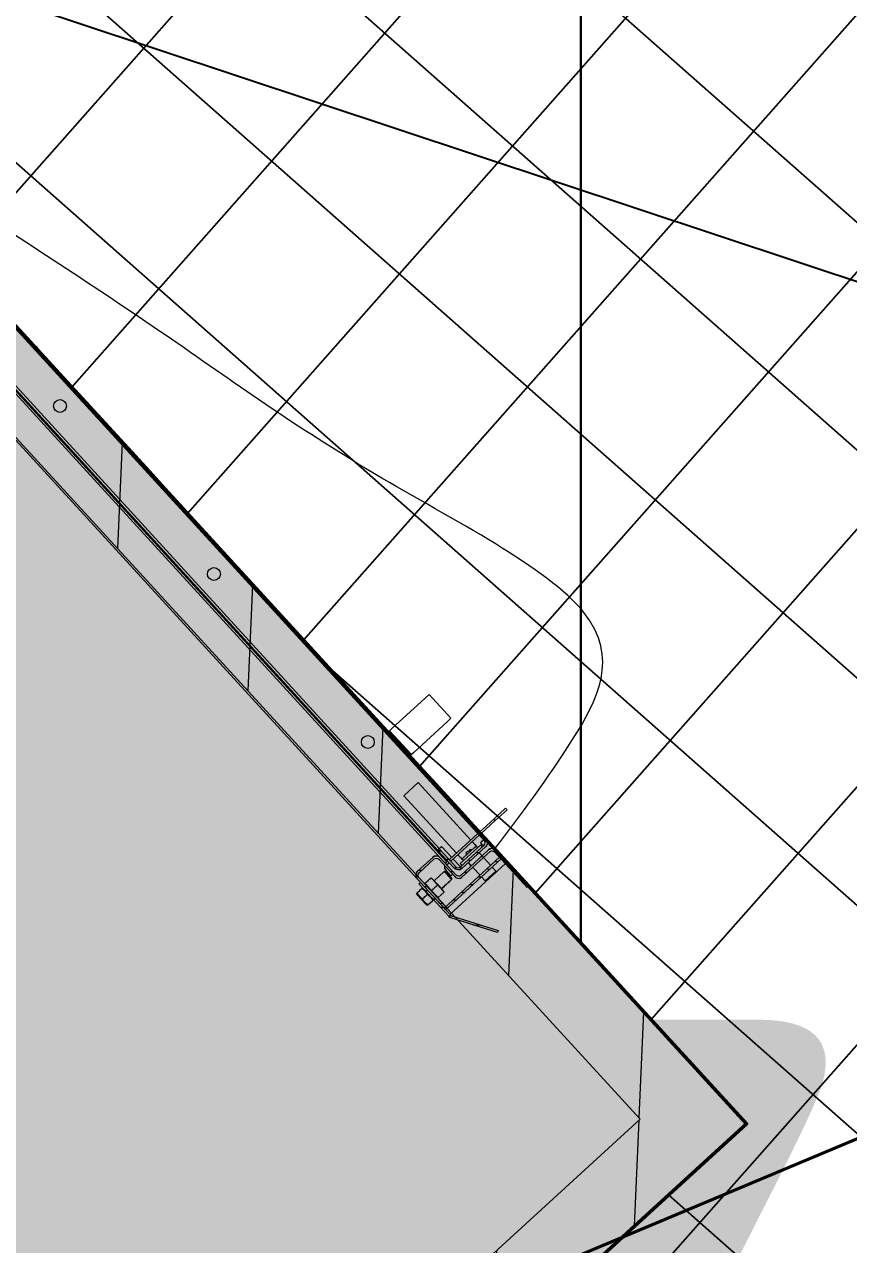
# Model space of a CAD drawing. Header units: metres. Extents: x 2302534 to 2308412, y 452340 to 454783.
# Drawn here: x 2306846.411 to 2306847.177, y 453323.304 to 453324.44 of the extents above; entities that cross this region are included whole.
import ezdxf

# ---------------------------------------------------------------- set-up
doc = ezdxf.new("R2010")
doc.units = ezdxf.units.M
for name, color, linetype in [('АД_серый', 250, 'Continuous'), ('ГП_здания', 7, 'Continuous'), ('ГП_ПЗМ', 7, 'Continuous'), ('ГП_ПЗМ @ 0.5 (1)', 7, 'Continuous'), ('ГП_Размеры проезд', 7, 'Continuous')]:
    doc.layers.add(name, color=color, linetype=linetype)
for name, color, linetype, lineweight in [('ГП_АД том 3.2.6', 250, 'Continuous', 40), ('ГП_ВП', 1, 'Continuous', 40), ('ГП_Контур здания', 250, 'Continuous', 40)]:
    doc.layers.add(name, color=color, linetype=linetype, lineweight=lineweight)
doc.layers.add('ГП_Штриховка отмостки', color=7, linetype='Continuous', true_color=0xfbfccf)
doc.styles.add('ASML', font='isocpeui.ttf')
doc.styles.add('Ck_rus', font='isocpeur.ttf', dxfattribs={"width": 0.8, "oblique": 15, "height": 2.5})
doc.styles.add('СПДС', font='isocpeur.ttf')
doc.dimstyles.new('Ck_Линейный р-р', dxfattribs={"dimscale": 0, "dimtxt": 2.5, "dimasz": 1, "dimexe": 0.5, "dimexo": 0.5, "dimtad": 1, "dimzin": 1, "dimtxsty": 'Ck_rus', "dimblk": 'OBLIQUE', "dimcen": 0, "dimdle": 0.1, "dimadec": 0, "dimazin": 0, "dimtfac": 1, "dimtofl": 0, "dimtmove": 1, "dimatfit": 3, "dimfxl": 1, "dimarcsym": 0})
pattern_1 = [(134.9999999999999, (171.6697533716447, 18.80167405600148), (-0.1325825214724778, -0.1325825214724775), [])]

# ---------------------------------------------------------------- blocks, each defined once
blk = doc.blocks.new('A$C7632e6d5')
h = blk.add_hatch(color=1)
h.dxf.hatch_style = 1
h.paths.add_polyline_path([(82.32271504960953, 71.87588236131705), (87.39814728498457, 76.58027648087591), (84.01644533313811, 80.2223901382531), (78.94500458659604, 75.51369717583293)])
at = {"layer": 'ГП_Штриховка отмостки'}
h = blk.add_hatch(dxfattribs=at)
h.set_pattern_fill('ANSI37', color=8, scale=0.05, angle=-176.0654856050259)
h.set_pattern_definition([(228.934514394974, (-2303574.436176995, -469165.0793018829), (0.1196910312101103, -0.1042862385353909), []), (318.9345143949739, (-2303574.436176995, -469165.0793018829), (0.1042862385353909, 0.1196910312101103), [])])
h.paths.add_polyline_path([(82.26973179401828, 70.46327148389535), (88.81197690265253, 76.52724751317874), (84.0688520744443, 81.63562193204416), (77.53175198938698, 75.56610468204599)])
h.paths.add_polyline_path([(82.32271504960953, 71.87588236131705), (87.39814728498457, 76.58027648087591), (84.01644533313811, 80.2223901382531), (78.94500458659604, 75.51369717583293)], flags=16)
at = {"layer": 'ГП_Контур здания', "color": 250, "lineweight": 50, "ltscale": 100}
blk.add_lwpolyline([(82.32271504960953, 71.87588236131705), (87.39814728498457, 76.58027648087591), (84.01644533313811, 80.2223901382531), (78.94500458659604, 75.51369717583293)], close=True, dxfattribs=at)
blk = doc.blocks.new('АД 3.2.6')
at = {"layer": 'АД_серый'}
h = blk.add_hatch(dxfattribs=at)
h.set_pattern_fill('ANSI37', color=256, scale=0.25)
h.set_pattern_definition([(45, (-2306965.942214189, -453205.9558217908), (-0.5612660075668221, 0.5612660075668221), []), (135, (-2306965.942214189, -453205.9558217908), (-0.5612660075668221, -0.5612660075668221), [])])
edge = h.paths.add_edge_path()
edge.add_line((1053.931858262978, 1206.085364604951), (1054.025428426452, 1208.204838068981))
edge.add_line((1054.025428426452, 1208.204838068981), (1018.62202177057, 1175.791896252776))
edge.add_line((1018.62202177057, 1175.791896252776), (966.9920535609126, 1128.523022957379))
edge.add_line((966.9920535609126, 1128.523022957379), (878.4835366290062, 1047.490668736223))
edge.add_line((878.4835366290062, 1047.490668736223), (841.6049879081548, 1013.727187810931))
edge.add_line((841.6049879081548, 1013.727187810931), (814.3148618540725, 988.7422119260882))
edge.add_line((814.3148618540725, 988.7422119260882), (777.4363131327555, 954.9787310006212))
edge.add_line((777.4363131327555, 954.9787310006212), (740.5577644109726, 921.2152500751544))
edge.add_line((740.5577644109726, 921.2152500751544), (666.8006669683381, 853.688288224279))
edge.add_line((666.8006669683381, 853.688288224279), (629.9221182465553, 819.9248072987538))
edge.add_line((629.9221182465553, 819.9248072987538), (593.0435695252381, 786.1613263734034))
edge.add_line((593.0435695252381, 786.1613263734034), (556.1650208039209, 752.3978454478784))
edge.add_line((556.1650208039209, 752.3978454478784), (292.4177803383209, 510.9288822882226))
edge.add_line((292.4177803383209, 510.9288822882226), (59.0611517210491, 297.2834880872979))
edge.add_arc((479.2476420179009, -161.6700198940816), 622.2499571043782, 132.4750910232818, 141.1317967697561)
edge.add_line((-5.230899143964052, 228.8111605360173), (-27.95818131137639, 200.6129245422199))
edge.add_arc((-516.7190344384871, 594.5455753061105), 627.7500337613743, 312.4752306833454, 321.13179661119204, ccw=False)
edge.add_line((-92.81738088419661, 131.5364036892424), (-212.2346827834844, 22.20554245897802))
edge.add_line((-212.2346827834844, 22.20554245897802), (-211.2217755680904, 21.09918854956049))
edge.add_line((-211.2217755680904, 21.09918854956049), (-91.80447366833687, 130.4300497798249))
edge.add_arc((-516.7190344450063, 594.5455753099523), 629.2500337688797, 312.4752306950525, 321.1317966232948)
edge.add_line((-26.79029394825921, 199.6716280389228), (-4.063011780846863, 227.869864032662))
edge.add_arc((479.2476419592276, -161.6700198383187), 620.7499570236596, 132.4750910105345, 141.1317967585854, ccw=False)
edge.add_line((60.07405624445528, 296.1771317132516), (293.4460430885665, 509.8365623930585))
edge.add_line((293.4460430885665, 509.8365623930585), (557.1779512828215, 751.2914607239654))
edge.add_line((557.1779512828215, 751.2914607239654), (594.0565019296482, 785.0549395463312))
edge.add_line((594.0565019296482, 785.0549395463312), (630.9350525764748, 818.8184183685224))
edge.add_line((630.9350525764748, 818.8184183685224), (667.8136032237671, 852.5818971908302))
edge.add_line((667.8136032237671, 852.5818971908302), (741.5707045174204, 920.1088548353292))
edge.add_line((741.5707045174204, 920.1088548353292), (778.4492551647127, 953.8723336576367))
edge.add_line((778.4492551647127, 953.8723336576367), (815.3278058115393, 987.6358124798862))
edge.add_line((815.3278058115393, 987.6358124798862), (842.6179332900792, 1012.620786808373))
edge.add_line((842.6179332900792, 1012.620786808373), (879.4964839369057, 1046.384265630448))
edge.add_line((879.4964839369057, 1046.384265630448), (968.0050054900348, 1127.416614804009))
edge.add_line((968.0050054900348, 1127.416614804009), (1019.634976395406, 1174.685485154914))
edge.add_line((1019.634976395406, 1174.685485154914), (1053.931858262978, 1206.085364604951))
blk = doc.blocks.new('_Oblique')
at = {"color": 0, "linetype": 'ByBlock', "lineweight": -2}
blk.add_line((-0.5, -0.5), (0.5, 0.5), dxfattribs=at)
blk = doc.blocks.new('*D145')
at = {"layer": 'ГП_Размеры проезд', "color": 0, "lineweight": -2, "transparency": 16777216}
for p, q in [((2306840.326078353, 453324.6465350933), (2306843.569873348, 453325.8294402801)), ((2306843.569873348, 453325.8294402801), (2306845.855707404, 453323.3328911197)), ((2306839.988698893, 453325.0150152141), (2306839.651050895, 453325.3837886266)), ((2306839.545064783, 453324.6088249526), (2306840.173085599, 453325.183839213)), ((2306840.663457814, 453324.2780549725), (2306839.988698893, 453325.0150152141)), ((2306840.219823705, 453323.8718647113), (2306840.84784452, 453324.4468789714)), ((2306840.663457814, 453324.2780549725), (2306841.001105812, 453323.9092815601))]:
    blk.add_line(p, q, dxfattribs=at)
at = {"layer": 'ГП_Размеры проезд', "color": 0, "lineweight": -2, "transparency": 16777216, "xscale": 0.5, "yscale": 0.5, "zscale": 0.5}
for p, rotation in [((2306839.988698893, 453325.0150152141), 312.4771401625313), ((2306840.663457814, 453324.2780549725), 132.4771401625312)]:
    blk.add_blockref('_Oblique', p, dxfattribs=dict(at, rotation=rotation))
at = {"layer": 'ГП_Размеры проезд', "color": 0, "lineweight": 25, "transparency": 16777216, "insert": (2306845.634723908, 453325.4252856944), "char_height": 1.25, "attachment_point": 5, "rotation": 312.47714016253127, "style": 'Ck_rus', "bg_fill": 3, "box_fill_scale": 1.1, "bg_fill_color": 9, "bg_fill_true_color": 13158600, "bg_fill_transparency": 0}
blk.add_mtext('1,00', dxfattribs=at)
blk = doc.blocks.new('BD_Cart_Volume')
at = {"color": 1, "linetype": 'ByBlock', "lineweight": -2, "transparency": 33554687, "style": 'СПДС'}
blk.add_attdef('Volume_001', (-2.125, 0.75), '', height=2.5, dxfattribs=at)
at = {"color": 7, "linetype": 'ByBlock', "lineweight": -2, "transparency": 33554687, "style": 'СПДС'}
blk.add_attdef('Area_001', (-1.0625, -1.625), '', height=1.25, dxfattribs=at)
blk = doc.blocks.new('ПЗМ_площадка ОП')
at = {"layer": 'ГП_ПЗМ'}
for points in [[(48.31592085259035, 253.837579423096), (51.47651460720226, 257.7898344099522), (50.01951842615381, 258.9549852022901), (48.20259164879098, 256.7347174645401), (40.96185865299776, 264.5136965136044), (39.63494947459549, 263.308945982717), (39.3075951943174, 263.6770245687221), (31.7853691233322, 256.7901549188537), (31.78536860598252, 247.6509136364912), (31.9395250659436, 247.4825697146007), (31.78536846674979, 247.3416491454118), (31.78536800760776, 245.2365421953146), (41.50168418698013, 245.2365495199337)], [(24.61274278722703, 245.2365405802266), (23.47921903710812, 246.474385780748), (28.58305295882747, 251.147947591322), (31.78536860598252, 247.6509136364912), (31.7853691233322, 256.7901549188537), (19.165861309506, 245.2365397338872)]]:
    blk.add_lwpolyline(points, close=True, dxfattribs=at)
at = {"layer": 'ГП_ПЗМ @ 0.5 (1)'}
ref = blk.add_blockref('BD_Cart_Volume', (31.01775800436735, 245.9382442596834), dxfattribs=dict(at, xscale=0.5, yscale=0.5, zscale=0.5))
ref.add_attrib('Volume_001', '+2.76', (28.85866709527644, 246.3293427445319), dxfattribs={"layer": '0', "color": 1, "linetype": 'ByBlock', "lineweight": -2, "transparency": 33554687, "height": 1.25, "style": 'ASML'})
blk = doc.blocks.new('КТП')
at = {"layer": 'ГП_здания', "lineweight": 13}
h = blk.add_hatch(dxfattribs=at)
h.set_pattern_fill('ANSI31', color=256, angle=180, style=0)
h.set_pattern_definition([(225, (1891.85587340155, 1265.748659996706), (2.245064030267286, -2.245064030267289), [])])
h.paths.add_polyline_path([(-24.42911558239938, 92.30173615048987), (-24.42911558239939, 34.30173615048989), (145.0708844176006, 34.30173615048991), (145.0708844176006, 92.30173615048992)], flags=16)
h.paths.add_polyline_path([(-26.17911558239938, 94.05173615048989), (-26.17911558239939, 32.55173615048989), (146.8208844176006, 32.55173615048991), (146.8208844176006, 94.05173615048992)])
h = blk.add_hatch(dxfattribs=at)
h.set_pattern_fill('МЕТАЛЛ', color=256, scale=0.375, angle=134.9999999999999, style=0, pattern_type=0)
h.set_pattern_definition(pattern_1)
h.paths.add_polyline_path([(146.8208844175987, 41.52667405600142), (146.8208844175987, 65.07667405600114), (146.8012844175986, 65.1438740560011), (146.7486309775986, 65.19000013600134), (146.6958844175987, 65.20167405600114), (145.9458844175987, 65.20167405600114), (145.8786844175986, 65.18207405600106), (145.8325583375987, 65.12942061600143), (145.8208844175987, 65.07667405600114), (145.8208844175987, 64.52667405600141), (145.8708844175986, 64.52667405600141), (145.8708844175986, 65.07667405600114), (145.890217750932, 65.12693559420084), (145.9382503435246, 65.15128451715145), (145.9458844175987, 65.15167405600141), (146.6958844175987, 65.15167405600141), (146.7461459557985, 65.13234072266778), (146.7704948787488, 65.08430813007499), (146.7708844175986, 65.07667405600114), (146.7708844175986, 41.52667405600142), (146.7515510842653, 41.47641251780124), (146.7035184916727, 41.4520635948511), (146.6958844175987, 41.45167405600115), (145.9458844175987, 41.45167405600115), (145.8956228793987, 41.47100738933432), (145.8712739564486, 41.51903998192711), (145.8708844175986, 41.52667405600142), (145.8708844175986, 42.0766740560016), (145.8208844175987, 42.0766740560016), (145.8208844175987, 41.52667405600142), (145.8404844175986, 41.459474056001), (145.8931378575986, 41.41334797600121), (145.9458844175987, 41.40167405600141), (146.6958844175987, 41.40167405600141), (146.7630844175986, 41.42127405600104), (146.8092104975986, 41.47392749600113)])
h = blk.add_hatch(dxfattribs=at)
h.set_pattern_fill('МЕТАЛЛ', color=256, scale=0.375, angle=134.9999999999999, style=0, pattern_type=0)
h.set_pattern_definition([(134.9999999999999, (171.6697533716447, 18.80167405600148), (-0.2651650429449556, -0.265165042944955), [])])
h.paths.add_polyline_path([(146.6958844175991, 41.30167405600196), (145.8208844175991, 41.30167405600196), (145.7706228793992, 41.32100738933469), (145.746273956449, 41.36903998192748), (145.7458844175991, 41.37667405600178), (145.7458844175991, 41.9266740560015), (145.7262844175991, 41.99387405600147), (145.6736309775991, 42.04000013600171), (145.6208844175991, 42.05167405600196), (145.1458844175991, 42.05167405600196), (145.0786844175991, 42.03207405600142), (145.0325583375992, 41.97942061600179), (145.0208844175991, 41.9266740560015), (145.0208844175991, 41.00167405600178), (145.0708844175991, 41.00167405600178), (145.0708844175991, 41.9266740560015), (145.0902177509324, 41.97693559420168), (145.1382503435251, 42.00128451715182), (145.1458844175991, 42.00167405600178), (145.6208844175991, 42.00167405600178), (145.671145955799, 41.98234072266814), (145.6954948787493, 41.93430813007581), (145.6958844175991, 41.9266740560015), (145.6958844175991, 41.37667405600178), (145.7154844175991, 41.30947405600137), (145.7681378575992, 41.26334797600157), (145.8208844175991, 41.25167405600178), (146.6958844175991, 41.25167405600178), (146.7461459557991, 41.23234072266814), (146.7704948787492, 41.18430813007581), (146.7708844175992, 41.1766740560015), (146.7708844175992, 40.0516740560015), (146.8208844175991, 40.0516740560015), (146.8208844175991, 41.1766740560015), (146.8012844175991, 41.24387405600146), (146.7486309775992, 41.29000013600172)])
h = blk.add_hatch(dxfattribs=at)
h.set_pattern_fill('МЕТАЛЛ', color=256, scale=0.375, angle=134.9999999999999, style=0, pattern_type=0)
h.set_pattern_definition(pattern_1)
h.paths.add_polyline_path([(145.0208844175991, 41.81417405597041), (144.9708844175991, 41.81417405596994), (144.9708844175991, 40.77757151559172), (144.9842818772207, 40.72757151559154), (145.5525831474099, 39.74324484161799), (145.5958844175992, 39.76824484161808), (145.0275831474099, 40.75257151559163), (145.0208844175991, 40.77757151559172)])
h = blk.add_hatch(dxfattribs=at)
h.set_pattern_fill('МЕТАЛЛ', color=256, scale=0.375, angle=134.9999999999999, style=0, pattern_type=0)
h.set_pattern_definition(pattern_1)
h.paths.add_polyline_path([(146.7708844175995, 40.95167405600296), (146.7708844175995, 41.00167405600269), (145.0208844175995, 41.00167405600269), (145.0208844175995, 40.95167405600296)])
for p, q in [((145.0208844175991, 41.92667405600242), (145.0208844175992, 64.67667405600196)), ((145.7458844175991, 57.72322836491549), (145.7458844175991, 41.92667405600242)), ((146.8483844175986, 53.23452319023682), (146.8458844175987, 53.23452319023682)), ((146.8708844175986, 44.90167405600142), (146.8708844175986, 44.15167405600142)), ((145.1203707968012, 42.04904257790668), (145.1222352404195, 42.05167405600241)), ((145.6445335947787, 42.05167405600241), (145.6463980383945, 42.04904257791032)), ((146.7708844175986, 41.75167405600178), (145.8708844175986, 41.75167405600178)), ((145.0708844175983, 41.62667405600178), (145.0798837773677, 41.72667630057413)), ((145.0830159681194, 41.72667405600169), (145.079883575386, 41.72667405600169)), ((145.8708844175986, 41.70167405600159), (146.7708844175986, 41.70167405600159)), ((146.1521344175986, 41.30167405600242), (146.1521344175986, 41.40167405600141)), ((146.1521344175986, 41.00167405600223), (146.1521344175986, 41.25167405600178)), ((146.4896344175987, 41.30167405600242), (146.4896344175987, 41.40167405600141)), ((146.4896344175987, 41.00167405600223), (146.4896344175987, 41.25167405600178)), ((146.7213981283632, 41.29904255915108), (146.7195335947788, 41.30167405600242)), ((146.1521344175986, 40.8266740560016), (146.1521344175986, 40.95167405600296)), ((145.0208844175991, 40.80167405600196), (146.7708844175992, 40.80167405600196))]:
    blk.add_line(p, q, dxfattribs=at)
for points in [[(-26.17911558239938, 94.05173615048989), (-26.17911558239939, 32.55173615048989), (146.8208844176006, 32.55173615048991), (146.8208844176006, 94.05173615048992)], [(-24.42911558239938, 92.30173615048987), (-24.42911558239939, 34.30173615048989), (145.0708844176006, 34.30173615048991), (145.0708844176006, 92.30173615048992)], [(145.0708844175983, 41.62667405600178), (145.0798837773677, 41.72667630057413)], [(145.5958844175991, 41.393420880529), (145.5958844175991, 41.56417405600178), (145.5958844175991, 41.62667405600178), (145.282799524662, 41.62667405600178), (145.282799524662, 41.48149638557698), (145.282799524662, 41.37667405600178), (145.5958844175991, 41.37667405600178), (145.6208844175991, 41.40167405600187), (145.5958844175991, 41.37667405600178)], [(145.5958844175991, 41.37667405600178), (145.282799524662, 41.37667405600178)], [(146.4896344175987, 41.30167405600242), (146.4896344175987, 41.40167405600141)], [(146.4896344175987, 41.00167405600223), (146.4896344175987, 41.25167405600178)]]:
    blk.add_lwpolyline(points, close=True, dxfattribs=at)
for points in [[(146.8208844175991, 41.17667405600242), (146.8208844175987, 41.52667405600142, -0.4142135623730951), (146.6958844175987, 41.40167405600141), (145.9458844175987, 41.40167405600142, -0.4142135623730951), (145.8208844175987, 41.52667405600142), (145.8208844175987, 42.0766740560016), (145.8208844175987, 64.52667405600141), (145.8208844175987, 65.07667405600114, -0.4142135623730951), (145.9458844175987, 65.20167405600114), (146.6958844175987, 65.20167405600114, -0.4142135623730951), (146.8208844175987, 65.07667405600114)], [(145.8208844175987, 42.0766740560016), (145.8708844175986, 42.0766740560016), (145.8708844175987, 41.52667405600142, 0.4142135623730951), (145.9458844175987, 41.45167405600141), (146.6958844175987, 41.45167405600115, 0.4142135623730951), (146.7708844175986, 41.52667405600142), (146.7708844175986, 65.07667405600114, 0.4142135623730951), (146.6958844175987, 65.15167405600114), (145.9458844175987, 65.15167405600141, 0.4142135623730951), (145.8708844175987, 65.07667405600114), (145.8708844175986, 64.52667405600141), (145.8208844175987, 64.52667405600141)], [(145.1458844175991, 42.05167405600151, 0.4142135623730951), (145.0208844175991, 41.9266740560015), (145.0208844175991, 41.00167405600223), (145.0208844175995, 40.95167405600296), (146.7708844175995, 40.95167405600296), (146.7708844176001, 41.00167405600223), (145.0208844175991, 41.00167405600223), (145.0708844175991, 41.00167405600223), (145.0708844175992, 41.9266740560015, -0.4142135623730951), (145.1458844175991, 42.00167405600151), (145.6208844175991, 42.00167405600178, -0.4142135623730951), (145.6958844175991, 41.9266740560015), (145.6958844175991, 41.37667405600224, 0.4142135623730951), (145.8208844175991, 41.25167405600178), (146.6958844175991, 41.25167405600178, -0.4142135623730951), (146.7708844175992, 41.17667405600242), (146.7708844175992, 40.05167405600242), (146.8208844175991, 40.05167405600242), (146.8208844175991, 41.17667405600242, 0.4142135623730951), (146.6958844175991, 41.3016740560015), (145.8208844175991, 41.30167405600242, -0.4142135623730951), (145.7458844175991, 41.37667405600178), (145.7458844175991, 41.92667405600242, 0.4142135623730951), (145.6208844175991, 42.05167405600151), (145.1458844175991, 42.05167405600241), (145.1064691222997, 42.05167405600241), (145.1044144635981, 42.04993686405487), (145.1019038933368, 42.04779963323427), (145.1006560692993, 42.04673101782419), (145.1000340852364, 42.04619671011915), (145.0997235830291, 42.0459295562664), (145.0995684553609, 42.04579597934026), (145.0926766233384, 42.03978431473161)], [(145.8208844175987, 41.75167405600178), (145.7708844175992, 41.75167405600178, 0.0503820444848597), (145.7458844175992, 41.74914854314094)], [(144.7708844175992, 41.64318040694753, -0.0720565789920498), (144.7813098871575, 41.68917415820954, 0.0720565789920498), (144.7708844175992, 41.64318040694753, -0.0720565789920498), (144.7813098871575, 41.68917415821045, 0.0720565789920498), (144.7708844175991, 41.64318040694753), (144.7708844175991, 41.36016770505558, 0.0720565789920481), (144.7813098871575, 41.31417395379311), (144.7958844175991, 41.31417405600178), (144.9458844175991, 41.31417405600178)], [(144.9604589480408, 41.68917415821, -0.0720565789920481), (144.9708844175992, 41.64318040694707, 0.0720565789920481), (144.9604589480408, 41.68917415821, -0.0720565789920481), (144.9708844175992, 41.64318040694798, 0.0720565789920481), (144.9604589480408, 41.68917415821045), (144.9458844175991, 41.68917405600178)], [(145.6958844175992, 41.72667405600179, 0.2360679774998385), (145.6458844175991, 41.62667405600178), (145.6458844175991, 41.4516740560016), (145.6958844175991, 41.4516740560016)], [(145.7458844175992, 41.69738473412044, -0.085164233174708), (145.7708844175992, 41.70167405600159), (145.8208844175987, 41.70167405600159)], [(146.3958844175987, 41.56417405600178), (146.3958844175986, 41.5766740560016, 0.4142135623730951), (146.3583844175986, 41.61417405600196), (146.2833844175986, 41.6141740560016, 0.4142135623730951), (146.2458844175986, 41.5766740560016), (146.2458844175986, 41.56417405600178)]]:
    blk.add_lwpolyline(points, format="xyb", dxfattribs=at)
for points in [[(146.8208844175987, 41.52667405600142), (146.8208844175987, 65.07667405600114), (146.8208844175991, 65.22667405600396)], [(145.8208844175987, 41.77667405600187), (145.7958844175986, 41.77667405600187), (145.7958844175986, 64.72667405600214), (145.8208844175987, 64.72667405600214)], [(145.8708844175986, 58.55700116849176), (145.8708844175986, 42.1016740560026), (145.8208844175987, 42.1016740560026)], [(146.8208844175987, 57.04668821858696), (146.8458844175987, 57.04668821858696), (146.8458844175987, 56.99979710991147), (146.8458844175987, 53.60601489256033), (146.8458844175987, 52.99979710991148), (146.8458844175986, 49.60601489256033), (146.8458844175986, 49.55912378388485), (146.8208844175987, 49.55912378388485)], [(146.8483844175986, 53.51458739099099), (146.8483844175986, 53.95578303219191), (146.8458844175987, 53.95578303219191)], [(146.8458844175987, 53.51458739099099), (146.8483844175986, 53.51458739099099), (146.8483844175986, 53.23452319023682), (146.8483844175986, 52.58881961627549), (146.8458844175986, 52.58881961627549)], [(146.8483844175986, 52.58881961627549), (146.8483844175986, 52.44467296500534), (146.8458844175986, 52.44467296500534)], [(146.8208844175987, 44.90167405600187), (146.8708844175986, 44.90167405600142), (146.9458844175987, 44.90167405600187), (147.9958844175986, 44.90167405600187), (148.1208844175986, 44.90167405600187), (148.1208844175986, 44.15167405600187), (147.9958844175986, 44.15167405600187), (146.9458844175987, 44.15167405600187), (146.8708844175986, 44.15167405600142), (146.8208844175987, 44.15167405600187)], [(146.0958844175986, 41.75167405600178), (146.0958844175986, 43.56417405600178), (146.5458844175986, 43.56417405600178), (146.5458844175986, 41.75167405600178)], [(146.8208844175987, 42.01417405600159), (146.8458844175986, 42.01417405600159), (146.8458844175986, 42.2641740560016), (146.8458844175986, 43.26417405600206), (146.8458844175986, 43.5141740560016), (146.8208844175987, 43.5141740560016)], [(145.6208844175991, 42.05167405600241), (145.6602997128985, 42.05167405600241), (145.6673554249517, 42.04566240231953), (145.6675103870189, 42.04552882539156), (145.6678200612403, 42.04526167153518), (145.6684384023803, 42.04472736382241), (145.6696709942372, 42.04365874839596), (145.6721193265767, 42.04152151753397), (145.6740922120976, 42.03978431461974)], [(145.8708844175986, 42.1016740560026), (145.9458844175987, 42.1016740560026), (145.9458844175987, 41.75167405600178)], [(147.2708844175992, 41.75167405600178), (147.6458844175992, 41.75167405600178), (147.6458844175992, 41.70167405600159), (147.2708844175992, 41.70167405600159), (146.8208844175987, 41.70167405600159)], [(147.2708844175992, 41.70167405600159), (147.2708844175992, 41.75167405600178), (146.8208844175987, 41.75167405600178)], [(145.282799524662, 41.62667405600178), (145.2738001648927, 41.72667630057413), (145.270667974141, 41.72667405600169)], [(145.9958844175986, 41.45192405600256), (145.9458844175987, 41.45192405600256), (145.9458844175987, 41.70167405600159)], [(146.6458844175986, 41.4516740560016), (146.6458844175986, 41.5141740560016), (145.9958844175986, 41.5141740560016), (145.9958844175986, 41.4516740560016)], [(146.0958844175986, 41.70167405600159), (146.0958844175986, 41.61417405600196), (146.0958844175986, 41.56417405600178)], [(146.0958844175986, 41.5141740560016), (146.0958844175986, 41.56417405600178), (146.1458844175986, 41.56417405600178), (146.4958844175986, 41.56417405600178), (146.5458844175986, 41.56417405600178), (146.5458844175986, 41.5141740560016)], [(146.5458844175986, 41.70167405600159), (146.5458844175986, 41.61417405600196), (146.5458844175986, 41.56417405600178)], [(146.7708844175986, 41.55167405600241), (146.6958844175987, 41.55167405600241), (146.6708844175986, 41.55167405600241), (146.6708844175986, 41.45192405600256), (146.6458844175986, 41.45192405600256)], [(145.270667974141, 41.27667405600187), (145.0830159681194, 41.27667405600187), (145.079883575386, 41.27667405600187), (145.0708844175983, 41.37667405600178)], [(146.7490895719282, 41.28978555653476), (146.7352997128986, 41.30167405600242), (146.6958844175991, 41.30167405600242)], [(146.4896344175987, 40.95167405600296), (146.4896344175987, 40.8266740560016), (146.4896344175987, 40.95167405600296), (146.4896344175987, 40.8266740560016), (146.1521344175986, 40.8266740560016), (146.1771344175986, 40.80167405600196), (146.4646344175986, 40.80167405600196), (146.4896344175987, 40.8266740560016), (146.4646344175986, 40.80167405600196), (146.4896344175987, 40.8266740560016)]]:
    blk.add_lwpolyline(points, dxfattribs=at)
for points in [[(145.0208844175991, 40.77757151559172, 0.1316524975873961), (145.0275831474099, 40.75257151559163), (145.5958844175992, 39.76824484161808), (145.5525831474099, 39.74324484161799), (144.9842818772207, 40.72757151559172, -0.1316524975873961), (144.9708844175991, 40.77757151559172), (144.9708844175991, 41.81417405597041), (145.0208844175991, 41.81417405597041)], [(144.7788111270177, 41.32114327478517, 0.0112551564771609), (144.7813098871575, 41.31417395379311, -0.0112551564773963)]]:
    blk.add_lwpolyline(points, format="xyb", close=True, dxfattribs=at)
for centre in [(146.3208844175987, 55.65167405600233), (146.3208844175986, 50.3516740560026), (146.3208844175986, 45.05167405600242)]:
    blk.add_circle(centre, 0.15, dxfattribs=at)
blk.add_arc((144.9348437422817, 41.37315414661634), 0.1644728178598495, 198.4349488482087, 201.0143317899957, dxfattribs=at)
for points, weights, degree, knots in [([(146.8108273054031, 41.21834072438541), (149.7632035870093, 41.46021801283996), (152.2713896451431, 43.03629955535122), (149.5461370313903, 53.99398680645368), (146.8208844175976, 64.95167405752863), (146.9583844175991, 64.95167405600387), (147.0958844175991, 64.95167405600387), (147.3708844175991, 64.95167405752952), (147.3708844175991, 65.22667405600396), (147.3708844175991, 65.5016740544784), (147.0958844175991, 65.5016740544784), (146.8208844175991, 65.5016740544784), (146.8208844175991, 65.22667405600396), (146.8208844175991, 65.32667405600296), (146.8208844175991, 65.42667405600196), (146.8208844175991, 65.30167405600287), (146.6958844175991, 65.30167405600287), (146.2583844175991, 65.30167405600241), (145.8208844175991, 65.30167405600241), (145.7458844175991, 65.30167405600305), (145.7458844175991, 65.22667405600305), (145.7458844175991, 64.95167405600205), (145.7458844175991, 64.67667405600196), (145.7458844175991, 64.55167405600287), (145.6208844175991, 64.55167405600287), (145.6405920652488, 64.55167405600241), (145.6602997128986, 64.55167405600241), (145.6613270422776, 64.55254265200006), (145.6623543716565, 64.5534112479977), (145.663609656812, 64.55447986342915), (145.6648649419675, 64.5555484788606), (145.6654888539984, 64.55608278657655), (145.6661127660293, 64.5566170942925), (145.6664237580669, 64.55688424815025), (145.6667347501044, 64.557151402008), (145.6668900012111, 64.55728497893686), (145.6670452523179, 64.55741855586575), (145.6671228161534, 64.55748534433042), (145.667200379989, 64.55755213279508), (145.6706462960942, 64.56055796511396), (145.6740922121994, 64.56356379743283)], [1, 0.9714236166491026, 1, 1, 1, 1, 1, 0.7071067811865476, 1, 0.7071067811865476, 1, 0.7071067811865476, 1, 1, 1, 0.7071067811865476, 1, 1, 1, 0.7071067811865476, 1, 1, 1, 0.7071067811865476, 1, 1, 1, 1, 1, 1, 1, 1, 1, 1, 1, 1, 1, 1, 1, 1, 1], 2, [0, 0, 0, 0.479278889449077, 0.479278889449077, 1.479278889449076, 1.479278889449076, 2.479278889449076, 2.479278889449076, 4.050075216243973, 4.050075216243973, 5.62087154303887, 5.62087154303887, 7.191667869833766, 7.191667869833766, 8.191667869833767, 8.191667869833767, 9.762464196628663, 9.762464196628663, 10.76246419662866, 10.76246419662866, 12.33326052342356, 12.33326052342356, 13.33326052342356, 13.33326052342356, 14.90405685021845, 14.90405685021845, 15.90405685021845, 15.90405685021845, 16.90405685021845, 16.90405685021845, 17.90405685021845, 17.90405685021845, 18.90405685021845, 18.90405685021845, 19.90405685021845, 19.90405685021845, 20.90405685021845, 20.90405685021845, 21.90405685021846, 21.90405685021846, 22.90405685021846, 22.90405685021846, 22.90405685021846]), ([(144.7958844175991, 41.68917405600178), (144.794788031939, 41.68617473547739), (144.7922430657851, 41.67863169118346), (144.7889010098822, 41.66644311043183), (144.7863248091607, 41.65412815494347), (144.7845578263523, 41.64324982565677), (144.7833529882169, 41.63386232421317), (144.7824365099863, 41.62442059782507), (144.781789901597, 41.61491482721976), (144.7813374520173, 41.60374850363087), (144.7812425921273, 41.59092026929966), (144.7816532883315, 41.57809159184354), (144.7825012324189, 41.56533401124944), (144.7838034645925, 41.55267158520474), (144.7857147680549, 41.54008850114133), (144.7881950138575, 41.52762398040568), (144.7912825867598, 41.51531716268574), (144.7942330961748, 41.50619140377558), (144.7958844175991, 41.50167405600178), (144.8458844175991, 41.50167405600178), (144.8958844175991, 41.50167405600178), (144.9458844175991, 41.50167405600178), (144.9469920644242, 41.49864381389625), (144.9490548947585, 41.49252231595301), (144.9517013527006, 41.48326668014352), (144.9539564877726, 41.47384742410259), (144.9558298733508, 41.46434451024107), (144.9573398874516, 41.45485665842671), (144.9585162228999, 41.44545066511955), (144.959396327151, 41.43611018554384), (144.9600077313852, 41.42682600242052), (144.9603707129494, 41.41758226412867), (144.9604979227409, 41.40833452418656), (144.9603912791085, 41.39905927497649), (144.9599887404374, 41.38821348326337), (144.9592165398824, 41.37722938210891), (144.9578523737347, 41.364559086775), (144.9561948395883, 41.35338286297111), (144.9539937852971, 41.34216685468437), (144.9517259487887, 41.33267126759711), (144.949064887228, 41.32335570869373), (144.9469948737538, 41.31721193752856), (144.9458844175991, 41.31417405600178), (144.950742594413, 41.31417402193225), (144.9556007712268, 41.31417398786273), (144.9604589480407, 41.31417395379321), (144.9661353201312, 41.32895036004813), (144.9696345764084, 41.34438793069342), (144.9708844175992, 41.36016770505556), (144.9696345764084, 41.34438793069342), (144.9661353201312, 41.32895036004813), (144.9604589480408, 41.3141739537931), (144.9661353201312, 41.32895036004767), (144.9696345764084, 41.34438793069296), (144.9708844175992, 41.36016770505511), (144.9696345764084, 41.34438793069342), (144.9661353201312, 41.32895036004813), (144.9604589480408, 41.3141739537931)], [1, 1, 1, 1, 1, 1, 1, 1, 1, 1, 1, 1, 1, 1, 1, 1, 1, 1, 1, 1, 1, 1, 1, 1, 1, 1, 1, 1, 1, 1, 1, 1, 1, 1, 1, 1, 1, 1, 1, 1, 1, 1, 1, 1, 1, 1, 0.9931128914698057, 0.9931128914698057, 1, 0.9931128914698057, 0.9931128914698057, 1, 0.9931128914698057, 0.9931128914698057, 1, 0.9931128914698057, 0.9931128914698057, 1], 3, [0, 0, 0, 0, 0.9346506616830971, 2.345275927108129, 3.771125904761444, 4.726215812123871, 5.683689743351125, 6.64250623428866, 7.602382736929827, 8.565925592967394, 10.01050249176612, 11.45397117329081, 12.40995684134089, 13.83791932386182, 15.25982457645, 16.20383258955666, 17.60829136465513, 19, 19, 19, 20, 20, 20, 21.0213985586529, 22.0710991087732, 23.15721855953575, 24.2634870726378, 25.37149299653079, 26.48135224636519, 27.59183946938107, 28.7133548521953, 29.84476092950165, 30.98772093603963, 32.13261432569267, 33.26915415647189, 34.9546376139724, 36.06665374859288, 37.73319780889242, 38.83931610947294, 39.92737245699114, 40.97752456183889, 42, 42, 42, 43, 43, 43, 43.28772902610949, 43.28772902610949, 43.28772902610949, 43.57545805221898, 43.57545805221898, 43.57545805221898, 43.86318707832846, 43.86318707832846, 43.86318707832846, 44.15091610443795, 44.15091610443795, 44.15091610443795, 44.15091610443795])]:
    blk.add_rational_spline(points, weights, degree=degree, knots=knots, dxfattribs=at)
for points, knots in [([(144.7958844175991, 41.31417405600178), (144.7947767707741, 41.3172042981073), (144.7927139404397, 41.32332579605009), (144.7900674824976, 41.33258143186004), (144.7878123474256, 41.34200068790051), (144.7859389618476, 41.3515036017625), (144.7844289477465, 41.3609914535773), (144.7832526122982, 41.37039744688446), (144.7823725080473, 41.37973792645971), (144.7817611038131, 41.38902210958304), (144.781398122249, 41.39826584787398), (144.7812709124573, 41.40751358781609), (144.7813775560897, 41.41678883702708), (144.7817800947608, 41.4276346287411), (144.7825522953159, 41.43861872989601), (144.7839164614636, 41.45128902522811), (144.7855739956092, 41.46246524902654), (144.7877750498986, 41.47368125730691), (144.7900428864067, 41.48317684439599), (144.7927039479697, 41.49249240331392), (144.794773961456, 41.49863617450228), (144.7958844175991, 41.50167405600178)], [0, 0, 0, 0, 1.021398558643747, 2.071099108760069, 3.157218559525591, 4.263487072642023, 5.371492996559046, 6.481352246411101, 7.591839469419316, 8.713354852179876, 9.844760929390953, 10.98772093585325, 12.13261432552799, 13.26915415649751, 14.95463761447157, 16.06665374918626, 17.7331978085561, 18.83931610763499, 19.92737245354989, 20.97752455971268, 22, 22, 22, 22]), ([(144.7813098871575, 41.68917415820987), (144.7861680639714, 41.6891741241405), (144.7910262407853, 41.68917409007113), (144.7958844175992, 41.68917405600177), (144.8458844175991, 41.68917405600178), (144.8958844175991, 41.68917405600178), (144.9458844175991, 41.68917405600178), (144.9475357390234, 41.68465670822798), (144.9504862484383, 41.67553094931782), (144.9535738213408, 41.66322413159788), (144.9560540671433, 41.65075961086177), (144.9579653706058, 41.63817652679837), (144.9592676027794, 41.62551410075412), (144.9601155468667, 41.61275652016002), (144.9605262430708, 41.59992784270389), (144.9604313831811, 41.58709960837269), (144.9599789336013, 41.57593328478379), (144.9593323252121, 41.56642751417849), (144.9584158469812, 41.55698578779039), (144.957211008846, 41.54759828634679), (144.9554440260375, 41.53671995706009), (144.952867825316, 41.52440500157127), (144.9495257694133, 41.51221642081964), (144.9469808032593, 41.50467337652572), (144.9458844175991, 41.50167405600178)], [0, 0, 0, 0, 1, 1, 1, 2, 2, 2, 3.39170863534477, 4.796167410443223, 5.740175423549926, 7.162080676138059, 8.590043158658975, 9.546028826709081, 10.9894975082338, 12.43407440703253, 13.39761726307006, 14.35749376571123, 15.31631025664879, 16.27378418787604, 17.22887409523846, 18.65472407289184, 20.06534933831688, 21, 21, 21, 21]), ([(145.0830159681194, 41.27667405600187), (145.0822969647584, 41.29051267771457), (145.0812813844568, 41.31309877215517), (145.0803511154307, 41.3446685682784), (145.0799300323397, 41.36976813813954), (145.079840908034, 41.39379309883725), (145.0800566008727, 41.4184051730349), (145.0808462987205, 41.45481593775048), (145.0820465577436, 41.48301595033582), (145.0830159681194, 41.50167405600178), (145.082296964606, 41.51551268064623), (145.08128138424, 41.53809877763479), (145.0803511152877, 41.56966857438875), (145.079930032282, 41.5947681439252), (145.0798409080499, 41.61879310384438), (145.0800566009383, 41.64340517693245), (145.0808462987606, 41.67981593775357), (145.0820465576829, 41.70801594916748), (145.0830159681194, 41.72667405600169), (145.1455666367932, 41.72667405600169), (145.2081173054671, 41.72667405600169), (145.270667974141, 41.72667405600169), (145.2713869776544, 41.71283543135724), (145.2724025580204, 41.69024933436913), (145.2733328269727, 41.65867953761472), (145.2737539099782, 41.63357996807827), (145.2738430342104, 41.60955500815908), (145.2736273413221, 41.58494293507102), (145.2728376434997, 41.54853217425034), (145.2716373845775, 41.52033216283599), (145.270667974141, 41.50167405600178), (145.2081173054671, 41.50167405600178), (145.1455666367932, 41.50167405600178), (145.0830159681193, 41.50167405600178)], [0, 0, 0, 0, 1.940871120865445, 3.074917685170571, 4.179058016516972, 5.221658114438936, 6.199368503811331, 7.384367690168671, 10, 10, 10, 11.94087118385187, 13.07491780545146, 14.1790581985468, 15.22165835392945, 16.19936878712895, 17.38436798752931, 20, 20, 20, 21, 21, 21, 22.94087118385187, 24.07491780545147, 25.17905819854683, 26.22165835392946, 27.19936878712895, 28.3843679875293, 31, 31, 31, 32, 32, 32, 32]), ([(145.270667974141, 41.50167405600178), (145.2713869775019, 41.48783543428863), (145.2724025578035, 41.46524933984848), (145.2733328268297, 41.43367954372525), (145.2737539099207, 41.40857997386365), (145.2738430342263, 41.3845550131664), (145.2736273413876, 41.35994293896829), (145.2728376435399, 41.32353217425317), (145.2716373845168, 41.29533216166738), (145.270667974141, 41.27667405600187), (145.2717121050522, 41.27667405600187), (145.2727562359633, 41.27667405600187), (145.2738003668744, 41.27667405600187), (145.2767999514825, 41.31000589295354), (145.2797997380722, 41.34333997447766), (145.282799524662, 41.37667405600178), (145.387161155641, 41.37667405600178), (145.4915227866201, 41.37667405600178), (145.5958844175991, 41.37667405600178), (145.6042177509324, 41.38500738933515), (145.6125510842657, 41.39334072266851), (145.6208844175991, 41.40167405600188), (145.6208844175991, 41.4061398758757), (145.6208844175991, 41.41060569574952), (145.6208844175991, 41.41507151562336), (145.6208844175991, 41.47727236241616), (145.6208844175991, 41.53947320920893), (145.6208844175991, 41.60167405600169), (145.6125510842657, 41.61000738933505), (145.6042177509324, 41.61834072266841), (145.5958844175991, 41.62667405600177)], [0, 0, 0, 0, 1.940871120865434, 3.074917685170573, 4.179058016517003, 5.221658114438961, 6.199368503811331, 7.384367690168651, 10, 10, 10, 11, 11, 11, 12, 12, 12, 13, 13, 13, 14, 14, 14, 15, 15, 15, 16, 16, 16, 17, 17, 17, 17])]:
    blk.add_open_spline(points, degree=3, knots=knots, dxfattribs=at)

msp = doc.modelspace()

# ---------------------------------------------------------------- block references
at = {"layer": 'ГП_АД том 3.2.6'}
msp.add_blockref('АД 3.2.6', (2306959.993951246, 453221.759960641), dxfattribs=at)

# ---------------------------------------------------------------- next in the draw order: block references
at = {"layer": 'ГП_здания', "rotation": 359.6043627680296}
msp.add_blockref('A$C7632e6d5', (2306759.1575462, 453247.4420459768), dxfattribs=at)

# ---------------------------------------------------------------- next in the draw order: hatches: boundary and pattern name
at = {"layer": 'ГП_ПЗМ'}
h = msp.add_hatch(dxfattribs=at)
h.set_pattern_fill('ANSI31', color=1, angle=5156.620156177408, style=0)
h.set_pattern_definition([(161.620156177409, (0, 0), (-1.001125794145185, -3.01303371111197), [])])
h.paths.add_polyline_path([(2306753.625586686, 453236.3213401697), (2306766.928248769, 453240.2473422442), (2306766.92824861, 453241.1709747427), (2306746.928248618, 453241.1709747331), (2306748.330774795, 453239.6390572041), (2306750.971219042, 453236.3883500997)])
h.paths.add_polyline_path([(2306769.480301602, 453241.0005271821), (2306778.487771261, 453241.0849415781), (2306781.039456596, 453238.0792804699), (2306784.500662849, 453241.1709739272), (2306766.92824861, 453241.1709747427), (2306766.928248769, 453240.2473422442)])
h.paths.add_polyline_path([(2306805.299695552, 453261.1660884539), (2306786.928248609, 453261.1709747431), (2306786.928248026, 453243.4536920693), (2306798.563914197, 453254.3986295806)])
h.paths.add_polyline_path([(2306846.928249068, 453323.2760816943), (2306844.625418139, 453321.1709739872), (2306846.928248609, 453321.1709747443)], flags=17)
h.paths.add_polyline_path([(2306839.755623389, 453321.1709731292), (2306838.622099638, 453322.4088183297), (2306843.72593356, 453327.0823801403), (2306846.928249207, 453323.5853461854), (2306846.928248609, 453321.1709747443), (2306851.716101729, 453325.7603227043), (2306847.414418209, 453330.4584519924), (2306854.32516989, 453336.7860485449), (2306856.104739254, 453340.4481290626), (2306846.928250068, 453332.0467640379), (2306835.049039173, 453321.1709721185)])
h.paths.add_polyline_path([(2306847.41478683, 453330.458049445), (2306851.71647035, 453325.759920157), (2306858.627124391, 453332.0881673899), (2306854.325538512, 453336.7856459977)], flags=16)
h.paths.add_polyline_path([(2306823.618721369, 453304.7411800813), (2306819.71993787, 453301.1709729929), (2306826.92824861, 453301.1709747425), (2306826.928251255, 453313.7361348732), (2306813.203804531, 453301.1709714041), (2306816.718560074, 453301.1709727102), (2306816.128420918, 453301.8154240759), (2306821.660216557, 453306.879931771)])
h.paths.add_polyline_path([(2306794.355151323, 453281.1709720437), (2306794.0019276, 453281.5567673768), (2306806.928252128, 453293.3917588003), (2306806.928251854, 453295.42550517), (2306791.358569889, 453281.1709706899)])
h.paths.add_polyline_path([(2306806.908242885, 453281.1709735168), (2306823.884616131, 453281.1967594724), (2306826.928248122, 453284.3587354047), (2306826.92824861, 453301.1709747425), (2306819.71993787, 453301.1709729929), (2306818.087467016, 453299.676081314), (2306816.718560074, 453301.1709727102), (2306813.203804531, 453301.1709714041), (2306806.928251854, 453295.42550517), (2306806.928252128, 453293.3917588003), (2306807.277960401, 453293.7119421908), (2306813.355535412, 453287.0739393305)])
h.paths.add_polyline_path([(2306771.735820768, 453261.1709717128), (2306769.513335247, 453261.1709699755), (2306766.928252695, 453258.8377538835), (2306766.92824861, 453241.1709747427), (2306784.500662849, 453241.1709739272), (2306786.928248026, 453243.4536920693), (2306786.928248609, 453261.1709747431), (2306781.066959766, 453261.1725832286), (2306773.842908262, 453254.5584380023), (2306769.588605751, 453259.2050400038)])
h.paths.add_polyline_path([(2306786.924041596, 453266.5351681715), (2306781.066959766, 453261.1725832286), (2306786.928248609, 453261.1709747431)], flags=17)
h.paths.add_polyline_path([(2306771.735820768, 453261.1709717128), (2306786.626146424, 453274.8041492049), (2306786.92825051, 453274.4741873739), (2306786.928252453, 453277.1148754667), (2306769.513335247, 453261.1709699755)])
h.paths.add_polyline_path([(2306806.946609454, 453262.8207475812), (2306806.908242885, 453281.1709735168), (2306800.079502614, 453274.9187645155), (2306794.355151323, 453281.1709720437), (2306791.358569889, 453281.1709706899), (2306786.928252453, 453277.1148754667), (2306786.92825051, 453274.4741873739), (2306790.880448931, 453270.1575472062), (2306786.924041596, 453266.5351681715), (2306786.928248609, 453261.1709747431), (2306805.299695552, 453261.1660884539)])
h.paths.add_polyline_path([(2306748.034697982, 453242.1839690881), (2306746.928248618, 453241.1709747331), (2306766.92824861, 453241.1709747427), (2306766.928252695, 453258.8377538835)])
h.paths.add_polyline_path([(2306847.41478683, 453330.458049445), (2306851.71647035, 453325.759920157), (2306858.627124391, 453332.0881673899), (2306854.325538512, 453336.7856459977)], flags=17)
h.paths.add_polyline_path([(2306827.557104816, 453312.2811872078), (2306829.111665532, 453310.5835558094), (2306836.486671314, 453317.3370208197), (2306834.933915629, 453319.0326810696)], flags=16)
h.paths.add_polyline_path([(2306757.30936654, 453244.7774789189), (2306761.734780133, 453248.8291100222), (2306760.147891285, 453250.5623970097), (2306755.722477692, 453246.5107659062)], flags=16)
h.paths.add_polyline_path([(2306764.27755825, 453254.3445514146), (2306765.310520667, 453255.289532427), (2306766.458607051, 453254.0357789903), (2306765.426007764, 453253.0904014302)], flags=16)
h.paths.add_polyline_path([(2306814.879237041, 453271.2453328258), (2306815.898049927, 453272.3406203004), (2306823.861364262, 453281.1709759537), (2306806.908242885, 453281.1709735168), (2306806.946609454, 453262.8207475812), (2306810.982006701, 453267.2775207995)])
h.paths.add_polyline_path([(2306836.282427724, 453295.5596326366), (2306840.806328521, 453301.1709742605), (2306826.92824861, 453301.1709747425), (2306826.928248129, 453284.5717804621), (2306828.58356706, 453286.4073296166)])
h.paths.add_polyline_path([(2306841.289846054, 453301.7707182188), (2306846.928248963, 453308.8188967197), (2306846.928248609, 453321.1709747443), (2306844.625418139, 453321.1709739872), (2306841.97461004, 453318.7477667555), (2306839.755623389, 453321.1709731292), (2306835.049039173, 453321.1709721185), (2306826.928251255, 453313.7361348732), (2306826.92824861, 453301.1709747425), (2306840.806328504, 453301.1709742605)])
h.paths.add_polyline_path([(2306846.928248963, 453308.8188967194), (2306847.525452714, 453309.5654199324), (2306853.113128323, 453316.6176257863), (2306856.790264804, 453321.3588444616), (2306862.656180011, 453328.7676169563), (2306863.458801454, 453329.772011972), (2306866.619395209, 453333.7242669588), (2306865.162399028, 453334.8894177512), (2306863.34547225, 453332.6691500135), (2306856.104739254, 453340.4481290626), (2306854.32516989, 453336.7860485449), (2306858.626755769, 453332.0885699372), (2306846.928248609, 453321.1709747443)])

# ---------------------------------------------------------------- next in the draw order: block references
at = {"layer": 'ГП_здания', "xscale": 0.04, "yscale": 0.04, "zscale": 0.04, "rotation": 42.48106375933434}
msp.add_blockref('КТП', (2306843.63053422, 453318.4905264715), dxfattribs=at)
at = {"layer": 'ГП_ПЗМ'}
msp.add_blockref('ПЗМ_площадка ОП', (2306815.142880601, 453075.9344325489), dxfattribs=at)

# ---------------------------------------------------------------- next in the draw order: dimensions: what is measured, and where the dimension line sits
at = {"layer": 'ГП_Размеры проезд', "lineweight": 25}
dim = msp.add_linear_dim(base=(2306839.988698893, 453325.0150152141), p1=(2306840.035436999, 453323.7030407124), p2=(2306839.360678077, 453324.440000954), angle=132.477140182225, dimstyle='Ck_Линейный р-р', override={"dimgap": 1, "dimtfill": 1}, dxfattribs=at)
dim.commit()
dim.dimension.update_dxf_attribs({"geometry": '*D145', "text_midpoint": (2306843.907521346, 453325.460666868), "dimtype": 161})

# ---------------------------------------------------------------- next in the draw order: linework, layer by layer
at = {"layer": 'ГП_ВП', "color": 1, "linetype": 'Continuous', "lineweight": 40, "elevation": 149.4999999999999, "flags": 128}
msp.add_lwpolyline([(2306829.245564958, 453315.8577082573), (2306832.440846461, 453316.5083620031), (2306839.918049628, 453318.031517298), (2306843.55189531, 453321.8749345077), (2306856.139750852, 453327.1693722073), (2306856.644771564, 453327.307634559), (2306857.30779349, 453327.4891537886), (2306858.216715237, 453327.737994391), (2306859.539477528, 453328.100134439), (2306862.656180001, 453328.7676169636), (2306862.656180031, 453328.7676169763)], dxfattribs=at)

doc.saveas('drawing.dxf')
